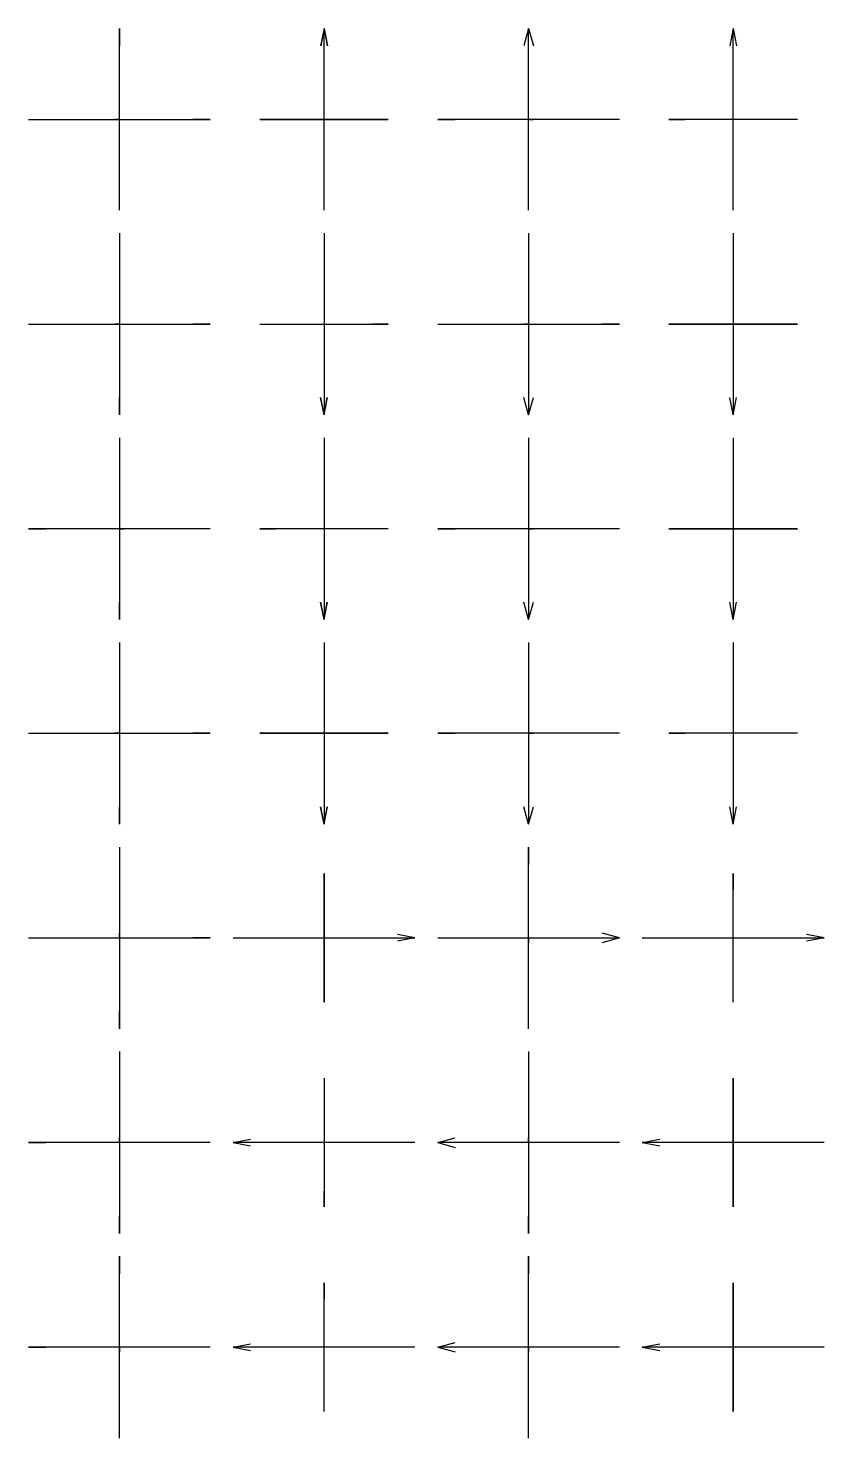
# Model space of a CAD drawing. Header units: metres. Extents: x -2 to 34, y -3 to 106.
# Drawn here: x -2 to 15.75, y 74.25 to 105.5 of the extents above; entities that cross this region are included whole.
import ezdxf

# ---------------------------------------------------------------- set-up
doc = ezdxf.new("R2010")
doc.units = ezdxf.units.M
for name, color, linetype in [('ARROWS', 7, 'Continuous'), ('CONFIG', 7, 'Continuous'), ('EXPLODE', 7, 'Continuous')]:
    doc.layers.add(name, color=color, linetype=linetype)
doc.styles.add('CONFIG', font='OpenSansCondensed-Light.ttf')

# ---------------------------------------------------------------- blocks, each defined once
blk = doc.blocks.new('BASE')
at = {"layer": 'ARROWS', "color": 3}
for p, q in [((0, 2), (-0.104, 1.614)), ((0, -2), (0, 2)), ((0, 2), (0.104, 1.614))]:
    blk.add_line(p, q, dxfattribs=at)
at = {"layer": 'ARROWS', "color": 1}
for p, q in [((-2, 0), (2, 0)), ((2, 0), (1.614, 0.104)), ((2, 0), (1.614, -0.104))]:
    blk.add_line(p, q, dxfattribs=at)
at = {"layer": 'ARROWS', "color": 5}
for p, q in [((0, 0, 2), (0, 0.104, 1.614)), ((0, 0, -2), (0, 0, 2)), ((0, 0, 2), (0, -0.104, 1.614))]:
    blk.add_line(p, q, dxfattribs=at)
at = {"style": 'CONFIG'}
for tag, p in [('EXTRUSION', (-1.8, 0.8)), ('SCALE', (-1.8, 0.5)), ('ROTATION', (-1.8, 0.2))]:
    blk.add_attdef(tag, p, '', height=0.2, dxfattribs=at)

msp = doc.modelspace()

# ---------------------------------------------------------------- linework, layer by layer
at = {"layer": 'EXPLODE', "color": 6}
for p, q in [((0, 101.5), (0, 105.5)), ((0, 105.5), (0, 105.114, 0.104)), ((0, 105.5), (0, 105.114, -0.104)), ((4.5, 105.5), (4.427, 105.114, 0.073)), ((4.5, 101.5), (4.5, 105.5)), ((4.5, 105.5), (4.573, 105.114, -0.073)), ((9, 105.5), (8.896, 105.114)), ((9, 101.5), (9, 105.5)), ((9, 105.5), (9.104, 105.114)), ((13.5, 105.5), (13.427, 105.114, -0.073)), ((13.5, 101.5), (13.5, 105.5)), ((13.5, 105.5), (13.573, 105.114, 0.073)), ((-2, 103.5), (2, 103.5)), ((0, 103.5, 2), (-0.104, 103.5, 1.614)), ((0, 103.5, -2), (0, 103.5, 2)), ((0, 103.5, 2), (0.104, 103.5, 1.614)), ((2, 103.5), (1.614, 103.5, 0.104)), ((2, 103.5), (1.614, 103.5, -0.104)), ((3.086, 103.5, -1.414), (5.914, 103.5, 1.414)), ((5.914, 103.5, -1.414), (3.086, 103.5, 1.414)), ((3.086, 103.5, 1.414), (3.286, 103.5, 1.068)), ((3.086, 103.5, 1.414), (3.432, 103.5, 1.214)), ((5.914, 103.5, 1.414), (5.568, 103.5, 1.214)), ((5.914, 103.5, 1.414), (5.714, 103.5, 1.068)), ((11, 103.5), (7, 103.5)), ((7, 103.5), (7.386, 103.5, -0.104)), ((7, 103.5), (7.386, 103.5, 0.104)), ((9, 103.5, 2), (8.896, 103.5, 1.614)), ((9, 103.5, -2), (9, 103.5, 2)), ((9, 103.5, 2), (9.104, 103.5, 1.614)), ((14.914, 103.5, -1.414), (12.086, 103.5, 1.414)), ((12.086, 103.5, 1.414), (12.286, 103.5, 1.068)), ((12.086, 103.5, 1.414), (12.432, 103.5, 1.214)), ((14.914, 103.5, 1.414), (12.086, 103.5, -1.414)), ((12.086, 103.5, -1.414), (12.432, 103.5, -1.214)), ((12.086, 103.5, -1.414), (12.286, 103.5, -1.068)), ((0, 101), (0, 97)), ((4.5, 101), (4.5, 97)), ((9, 101), (9, 97)), ((13.5, 101), (13.5, 97)), ((-2, 99), (2, 99)), ((0, 99, -2), (-0.104, 99, -1.614)), ((0, 99, 2), (0, 99, -2)), ((0, 99, -2), (0.104, 99, -1.614)), ((2, 99), (1.614, 99, -0.104)), ((2, 99), (1.614, 99, 0.104)), ((3.086, 99, -1.414), (5.914, 99, 1.414)), ((3.086, 99, 1.414), (5.914, 99, -1.414)), ((5.914, 99, 1.414), (5.568, 99, 1.214)), ((5.914, 99, -1.414), (5.568, 99, -1.214)), ((5.914, 99, 1.414), (5.714, 99, 1.068)), ((5.914, 99, -1.414), (5.714, 99, -1.068)), ((7, 99), (11, 99)), ((9, 99, 2), (8.896, 99, 1.614)), ((9, 99, -2), (9, 99, 2)), ((9, 99, 2), (9.104, 99, 1.614)), ((11, 99), (10.614, 99, -0.104)), ((11, 99), (10.614, 99, 0.104)), ((14.914, 99, -1.414), (12.086, 99, 1.414)), ((12.086, 99, 1.414), (12.432, 99, 1.214)), ((12.086, 99, 1.414), (12.286, 99, 1.068)), ((12.086, 99, -1.414), (14.914, 99, 1.414)), ((14.914, 99, 1.414), (14.568, 99, 1.214)), ((14.914, 99, 1.414), (14.714, 99, 1.068)), ((0, 97), (0, 97.386, -0.104)), ((0, 97), (0, 97.386, 0.104)), ((4.5, 97), (4.427, 97.386, 0.073)), ((4.5, 97), (4.573, 97.386, -0.073)), ((9, 97), (8.896, 97.386)), ((9, 97), (9.104, 97.386)), ((13.5, 97), (13.427, 97.386, -0.073)), ((13.5, 97), (13.573, 97.386, 0.073)), ((0, 96.5), (0, 92.5)), ((4.5, 96.5), (4.5, 92.5)), ((9, 96.5), (9, 92.5)), ((13.5, 96.5), (13.5, 92.5)), ((2, 94.5), (-2, 94.5)), ((-2, 94.5), (-1.614, 94.5, 0.104)), ((-2, 94.5), (-1.614, 94.5, -0.104)), ((0, 94.5, 2), (-0.104, 94.5, 1.614)), ((0, 94.5, -2), (0, 94.5, 2)), ((0, 94.5, 2), (0.104, 94.5, 1.614)), ((5.914, 94.5, 1.414), (3.086, 94.5, -1.414)), ((3.086, 94.5, -1.414), (3.286, 94.5, -1.068)), ((3.086, 94.5, -1.414), (3.432, 94.5, -1.214)), ((5.914, 94.5, -1.414), (3.086, 94.5, 1.414)), ((3.086, 94.5, 1.414), (3.432, 94.5, 1.214)), ((3.086, 94.5, 1.414), (3.286, 94.5, 1.068)), ((11, 94.5), (7, 94.5)), ((7, 94.5), (7.386, 94.5, 0.104)), ((7, 94.5), (7.386, 94.5, -0.104)), ((9, 94.5, -2), (8.896, 94.5, -1.614)), ((9, 94.5, 2), (9, 94.5, -2)), ((9, 94.5, -2), (9.104, 94.5, -1.614)), ((12.086, 94.5, 1.414), (14.914, 94.5, -1.414)), ((14.914, 94.5, 1.414), (12.086, 94.5, -1.414)), ((12.086, 94.5, -1.414), (12.286, 94.5, -1.068)), ((12.086, 94.5, -1.414), (12.432, 94.5, -1.214)), ((14.914, 94.5, -1.414), (14.568, 94.5, -1.214)), ((14.914, 94.5, -1.414), (14.714, 94.5, -1.068)), ((0, 92.5), (0, 92.886, 0.104)), ((0, 92.5), (0, 92.886, -0.104)), ((4.5, 92.5), (4.427, 92.886, 0.073)), ((4.5, 92.5), (4.573, 92.886, -0.073)), ((9, 92.5), (8.896, 92.886)), ((9, 92.5), (9.104, 92.886)), ((13.5, 92.5), (13.427, 92.886, -0.073)), ((13.5, 92.5), (13.573, 92.886, 0.073)), ((0, 92), (0, 88)), ((4.5, 92), (4.5, 88)), ((9, 92), (9, 88)), ((13.5, 92), (13.5, 88)), ((-2, 90), (2, 90)), ((0, 90, 2), (-0.104, 90, 1.614)), ((0, 90, -2), (0, 90, 2)), ((0, 90, 2), (0.104, 90, 1.614)), ((2, 90), (1.614, 90, 0.104)), ((2, 90), (1.614, 90, -0.104)), ((3.086, 90, -1.414), (5.914, 90, 1.414)), ((5.914, 90, -1.414), (3.086, 90, 1.414)), ((3.086, 90, 1.414), (3.286, 90, 1.068)), ((3.086, 90, 1.414), (3.432, 90, 1.214)), ((5.914, 90, 1.414), (5.568, 90, 1.214)), ((5.914, 90, 1.414), (5.714, 90, 1.068)), ((11, 90), (7, 90)), ((7, 90), (7.386, 90, -0.104)), ((7, 90), (7.386, 90, 0.104)), ((9, 90, 2), (8.896, 90, 1.614)), ((9, 90, -2), (9, 90, 2)), ((9, 90, 2), (9.104, 90, 1.614)), ((14.914, 90, -1.414), (12.086, 90, 1.414)), ((12.086, 90, 1.414), (12.286, 90, 1.068)), ((12.086, 90, 1.414), (12.432, 90, 1.214)), ((14.914, 90, 1.414), (12.086, 90, -1.414)), ((12.086, 90, -1.414), (12.432, 90, -1.214)), ((12.086, 90, -1.414), (12.286, 90, -1.068)), ((0, 88), (0, 88.386, 0.104)), ((0, 88), (0, 88.386, -0.104)), ((4.5, 88), (4.427, 88.386, 0.073)), ((4.5, 88), (4.573, 88.386, -0.073)), ((9, 88), (8.896, 88.386)), ((9, 88), (9.104, 88.386)), ((13.5, 88), (13.427, 88.386, -0.073)), ((13.5, 88), (13.573, 88.386, 0.073)), ((0, 87.5), (0, 83.5)), ((9, 83.5), (9, 87.5)), ((9, 87.5), (9, 87.114, -0.104)), ((9, 87.5), (9, 87.114, 0.104)), ((4.5, 86.914, -1.414), (4.5, 84.086, 1.414)), ((4.5, 84.086, -1.414), (4.5, 86.914, 1.414)), ((4.5, 86.914, 1.414), (4.5, 86.714, 1.068)), ((4.5, 86.914, 1.414), (4.5, 86.568, 1.214)), ((13.5, 84.086, -1.414), (13.5, 86.914, 1.414)), ((13.5, 86.914, 1.414), (13.5, 86.714, 1.068)), ((13.5, 86.914, 1.414), (13.5, 86.568, 1.214)), ((13.5, 84.086, 1.414), (13.5, 86.914, -1.414)), ((13.5, 86.914, -1.414), (13.5, 86.568, -1.214)), ((13.5, 86.914, -1.414), (13.5, 86.714, -1.068)), ((-2, 85.5), (2, 85.5)), ((0, 85.5, 2), (0, 85.604, 1.614)), ((0, 85.5, -2), (0, 85.5, 2)), ((0, 85.5, 2), (0, 85.396, 1.614)), ((2, 85.5), (1.614, 85.5, 0.104)), ((2, 85.5), (1.614, 85.5, -0.104)), ((2.5, 85.5), (6.5, 85.5)), ((6.5, 85.5), (6.114, 85.573, 0.073)), ((6.5, 85.5), (6.114, 85.427, -0.073)), ((7, 85.5), (11, 85.5)), ((9, 85.5, 2), (9, 85.604, 1.614)), ((9, 85.5, -2), (9, 85.5, 2)), ((9, 85.5, 2), (9, 85.396, 1.614)), ((11, 85.5), (10.614, 85.604)), ((11, 85.5), (10.614, 85.396)), ((11.5, 85.5), (15.5, 85.5)), ((15.5, 85.5), (15.114, 85.573, -0.073)), ((15.5, 85.5), (15.114, 85.427, 0.073)), ((4.5, 84.086, 1.414), (4.5, 84.432, 1.214)), ((4.5, 84.086, 1.414), (4.5, 84.286, 1.068)), ((0, 83.5), (0, 83.886, 0.104)), ((0, 83.5), (0, 83.886, -0.104)), ((0, 83), (0, 79)), ((9, 83), (9, 79)), ((4.5, 82.414, -1.414), (4.5, 79.586, 1.414)), ((4.5, 82.414, 1.414), (4.5, 79.586, -1.414)), ((13.5, 79.586, -1.414), (13.5, 82.414, 1.414)), ((13.5, 82.414, 1.414), (13.5, 82.068, 1.214)), ((13.5, 82.414, 1.414), (13.5, 82.214, 1.068)), ((13.5, 82.414, -1.414), (13.5, 79.586, 1.414)), ((2, 81), (-2, 81)), ((-2, 81), (-1.614, 81, -0.104)), ((-2, 81), (-1.614, 81, 0.104)), ((0, 81, -2), (0, 81.104, -1.614)), ((0, 81, 2), (0, 81, -2)), ((0, 81, -2), (0, 80.896, -1.614)), ((2.5, 81), (2.886, 81.073, 0.073)), ((6.5, 81), (2.5, 81)), ((2.5, 81), (2.886, 80.927, -0.073)), ((7, 81), (7.386, 81.104)), ((11, 81), (7, 81)), ((7, 81), (7.386, 80.896)), ((9, 81, 2), (9, 81.104, 1.614)), ((9, 81, -2), (9, 81, 2)), ((9, 81, 2), (9, 80.896, 1.614)), ((11.5, 81), (11.886, 81.073, -0.073)), ((15.5, 81), (11.5, 81)), ((11.5, 81), (11.886, 80.927, 0.073)), ((4.5, 79.586, 1.414), (4.5, 79.932, 1.214)), ((4.5, 79.586, -1.414), (4.5, 79.932, -1.214)), ((4.5, 79.586, 1.414), (4.5, 79.786, 1.068)), ((4.5, 79.586, -1.414), (4.5, 79.786, -1.068)), ((13.5, 79.586, 1.414), (13.5, 79.932, 1.214)), ((13.5, 79.586, 1.414), (13.5, 79.786, 1.068)), ((0, 79), (0, 79.386, -0.104)), ((0, 79), (0, 79.386, 0.104)), ((9, 79), (9, 79.386, -0.104)), ((9, 79), (9, 79.386, 0.104)), ((0, 74.5), (0, 78.5)), ((0, 78.5), (0, 78.114, 0.104)), ((0, 78.5), (0, 78.114, -0.104)), ((9, 74.5), (9, 78.5)), ((9, 78.5), (9, 78.114, 0.104)), ((9, 78.5), (9, 78.114, -0.104)), ((4.5, 75.086, 1.414), (4.5, 77.914, -1.414)), ((4.5, 77.914, -1.414), (4.5, 77.714, -1.068)), ((4.5, 77.914, -1.414), (4.5, 77.568, -1.214)), ((4.5, 75.086, -1.414), (4.5, 77.914, 1.414)), ((4.5, 77.914, 1.414), (4.5, 77.568, 1.214)), ((4.5, 77.914, 1.414), (4.5, 77.714, 1.068)), ((13.5, 77.914, 1.414), (13.5, 75.086, -1.414)), ((13.5, 75.086, 1.414), (13.5, 77.914, -1.414)), ((13.5, 77.914, -1.414), (13.5, 77.714, -1.068)), ((13.5, 77.914, -1.414), (13.5, 77.568, -1.214)), ((0, 76.5, 2), (0, 76.604, 1.614)), ((2.5, 76.5), (2.886, 76.573, 0.073)), ((7, 76.5), (7.386, 76.604)), ((9, 76.5, -2), (9, 76.604, -1.614)), ((11.5, 76.5), (11.886, 76.573, -0.073)), ((2, 76.5), (-2, 76.5)), ((-2, 76.5), (-1.614, 76.5, 0.104)), ((-2, 76.5), (-1.614, 76.5, -0.104)), ((0, 76.5, -2), (0, 76.5, 2)), ((0, 76.5, 2), (0, 76.396, 1.614)), ((6.5, 76.5), (2.5, 76.5)), ((2.5, 76.5), (2.886, 76.427, -0.073)), ((11, 76.5), (7, 76.5)), ((7, 76.5), (7.386, 76.396)), ((9, 76.5, 2), (9, 76.5, -2)), ((9, 76.5, -2), (9, 76.396, -1.614)), ((15.5, 76.5), (11.5, 76.5)), ((11.5, 76.5), (11.886, 76.427, 0.073)), ((13.5, 75.086, -1.414), (13.5, 75.432, -1.214)), ((13.5, 75.086, -1.414), (13.5, 75.286, -1.068))]:
    msp.add_line(p, q, dxfattribs=at)

# ---------------------------------------------------------------- block references
at = {"layer": 'CONFIG', "extrusion": (0, -1, 0)}
ref = msp.add_blockref('BASE', (0, 0, -103.5), dxfattribs=dict(at, zscale=-1))
ref.add_attrib('ROTATION', 'Rotation: 0.00 deg', (-1.8, 0.2, -103.5), dxfattribs={"layer": '0', "extrusion": (0, -1, 0), "height": 0.2, "style": 'CONFIG'})
ref.add_attrib('SCALE', 'Scale: x=1.0  y=1.0  z=-1.0', (-1.8, 0.5, -103.5), dxfattribs={"layer": '0', "extrusion": (0, -1, 0), "height": 0.2, "style": 'CONFIG'})
ref.add_attrib('EXTRUSION', 'Extrusion: (0.0, -1.0, 0.0)', (-1.8, 0.8, -103.5), dxfattribs={"layer": '0', "extrusion": (0, -1, 0), "height": 0.2, "style": 'CONFIG'})
ref = msp.add_blockref('BASE', (4.5, 0, -103.5), dxfattribs=dict(at, zscale=-1, rotation=45))
ref.add_attrib('ROTATION', 'Rotation: 45.00 deg', (3.086, -1.131, -103.5), dxfattribs={"layer": '0', "extrusion": (0, -1, 0), "height": 0.2, "rotation": 45, "style": 'CONFIG'})
ref.add_attrib('SCALE', 'Scale: x=1.0  y=1.0  z=-1.0', (2.874, -0.919, -103.5), dxfattribs={"layer": '0', "extrusion": (0, -1, 0), "height": 0.2, "rotation": 45, "style": 'CONFIG'})
ref.add_attrib('EXTRUSION', 'Extrusion: (0.0, -1.0, 0.0)', (2.662, -0.707, -103.5), dxfattribs={"layer": '0', "extrusion": (0, -1, 0), "height": 0.2, "rotation": 45, "style": 'CONFIG'})
ref = msp.add_blockref('BASE', (9, 0, -103.5), dxfattribs=dict(at, zscale=-1, rotation=90))
ref.add_attrib('ROTATION', 'Rotation: 90.00 deg', (8.8, -1.8, -103.5), dxfattribs={"layer": '0', "extrusion": (0, -1, 0), "height": 0.2, "rotation": 90, "style": 'CONFIG'})
ref.add_attrib('SCALE', 'Scale: x=1.0  y=1.0  z=-1.0', (8.5, -1.8, -103.5), dxfattribs={"layer": '0', "extrusion": (0, -1, 0), "height": 0.2, "rotation": 90, "style": 'CONFIG'})
ref.add_attrib('EXTRUSION', 'Extrusion: (0.0, -1.0, 0.0)', (8.2, -1.8, -103.5), dxfattribs={"layer": '0', "extrusion": (0, -1, 0), "height": 0.2, "rotation": 90, "style": 'CONFIG'})
ref = msp.add_blockref('BASE', (13.5, 0, -103.5), dxfattribs=dict(at, zscale=-1, rotation=135))
ref.add_attrib('ROTATION', 'Rotation: 135.00 deg', (14.631, -1.414, -103.5), dxfattribs={"layer": '0', "extrusion": (0, -1, 0), "height": 0.2, "rotation": 135, "style": 'CONFIG'})
ref.add_attrib('SCALE', 'Scale: x=1.0  y=1.0  z=-1.0', (14.419, -1.626, -103.5), dxfattribs={"layer": '0', "extrusion": (0, -1, 0), "height": 0.2, "rotation": 135, "style": 'CONFIG'})
ref.add_attrib('EXTRUSION', 'Extrusion: (0.0, -1.0, 0.0)', (14.207, -1.838, -103.5), dxfattribs={"layer": '0', "extrusion": (0, -1, 0), "height": 0.2, "rotation": 135, "style": 'CONFIG'})
ref = msp.add_blockref('BASE', (0, 0, -99), dxfattribs=dict(at, yscale=-1))
ref.add_attrib('ROTATION', 'Rotation: 0.00 deg', (1.8, -0.2, 99), dxfattribs={"layer": '0', "extrusion": (0, 1, 0), "height": 0.2, "rotation": 180, "style": 'CONFIG'})
ref.add_attrib('SCALE', 'Scale: x=1.0  y=-1.0  z=1.0', (1.8, -0.5, 99), dxfattribs={"layer": '0', "extrusion": (0, 1, 0), "height": 0.2, "rotation": 180, "style": 'CONFIG'})
ref.add_attrib('EXTRUSION', 'Extrusion: (0.0, -1.0, 0.0)', (1.8, -0.8, 99), dxfattribs={"layer": '0', "extrusion": (0, 1, 0), "height": 0.2, "rotation": 180, "style": 'CONFIG'})
ref = msp.add_blockref('BASE', (4.5, 0, -99), dxfattribs=dict(at, yscale=-1, rotation=45))
ref.add_attrib('ROTATION', 'Rotation: 45.00 deg', (-3.369, -1.414, 99), dxfattribs={"layer": '0', "extrusion": (0, 1, 0), "height": 0.2, "rotation": 135, "style": 'CONFIG'})
ref.add_attrib('SCALE', 'Scale: x=1.0  y=-1.0  z=1.0', (-3.581, -1.626, 99), dxfattribs={"layer": '0', "extrusion": (0, 1, 0), "height": 0.2, "rotation": 135, "style": 'CONFIG'})
ref.add_attrib('EXTRUSION', 'Extrusion: (0.0, -1.0, 0.0)', (-3.793, -1.838, 99), dxfattribs={"layer": '0', "extrusion": (0, 1, 0), "height": 0.2, "rotation": 135, "style": 'CONFIG'})
ref = msp.add_blockref('BASE', (9, 0, -99), dxfattribs=dict(at, yscale=-1, rotation=90))
ref.add_attrib('ROTATION', 'Rotation: 90.00 deg', (-9.2, -1.8, 99), dxfattribs={"layer": '0', "extrusion": (0, 1, 0), "height": 0.2, "rotation": 90, "style": 'CONFIG'})
ref.add_attrib('SCALE', 'Scale: x=1.0  y=-1.0  z=1.0', (-9.5, -1.8, 99), dxfattribs={"layer": '0', "extrusion": (0, 1, 0), "height": 0.2, "rotation": 90, "style": 'CONFIG'})
ref.add_attrib('EXTRUSION', 'Extrusion: (0.0, -1.0, 0.0)', (-9.8, -1.8, 99), dxfattribs={"layer": '0', "extrusion": (0, 1, 0), "height": 0.2, "rotation": 90, "style": 'CONFIG'})
ref = msp.add_blockref('BASE', (13.5, 0, -99), dxfattribs=dict(at, yscale=-1, rotation=135))
ref.add_attrib('ROTATION', 'Rotation: 135.00 deg', (-14.914, -1.131, 99), dxfattribs={"layer": '0', "extrusion": (0, 1, 0), "height": 0.2, "rotation": 45, "style": 'CONFIG'})
ref.add_attrib('SCALE', 'Scale: x=1.0  y=-1.0  z=1.0', (-15.126, -0.919, 99), dxfattribs={"layer": '0', "extrusion": (0, 1, 0), "height": 0.2, "rotation": 45, "style": 'CONFIG'})
ref.add_attrib('EXTRUSION', 'Extrusion: (0.0, -1.0, 0.0)', (-15.338, -0.707, 99), dxfattribs={"layer": '0', "extrusion": (0, 1, 0), "height": 0.2, "rotation": 45, "style": 'CONFIG'})
ref = msp.add_blockref('BASE', (0, 0, -94.5), dxfattribs=dict(at, xscale=-1))
ref.add_attrib('ROTATION', 'Rotation: 0.00 deg', (-1.8, 0.2, 94.5), dxfattribs={"layer": '0', "extrusion": (0, 1, 0), "height": 0.2, "style": 'CONFIG'})
ref.add_attrib('SCALE', 'Scale: x=-1.0  y=1.0  z=1.0', (-1.8, 0.5, 94.5), dxfattribs={"layer": '0', "extrusion": (0, 1, 0), "height": 0.2, "style": 'CONFIG'})
ref.add_attrib('EXTRUSION', 'Extrusion: (0.0, -1.0, 0.0)', (-1.8, 0.8, 94.5), dxfattribs={"layer": '0', "extrusion": (0, 1, 0), "height": 0.2, "style": 'CONFIG'})
ref = msp.add_blockref('BASE', (4.5, 0, -94.5), dxfattribs=dict(at, xscale=-1, rotation=45))
ref.add_attrib('ROTATION', 'Rotation: 45.00 deg', (-5.631, 1.414, 94.5), dxfattribs={"layer": '0', "extrusion": (0, 1, 0), "height": 0.2, "rotation": -45, "style": 'CONFIG'})
ref.add_attrib('SCALE', 'Scale: x=-1.0  y=1.0  z=1.0', (-5.419, 1.626, 94.5), dxfattribs={"layer": '0', "extrusion": (0, 1, 0), "height": 0.2, "rotation": -45, "style": 'CONFIG'})
ref.add_attrib('EXTRUSION', 'Extrusion: (0.0, -1.0, 0.0)', (-5.207, 1.838, 94.5), dxfattribs={"layer": '0', "extrusion": (0, 1, 0), "height": 0.2, "rotation": -45, "style": 'CONFIG'})
ref = msp.add_blockref('BASE', (9, 0, -94.5), dxfattribs=dict(at, xscale=-1, rotation=90))
ref.add_attrib('ROTATION', 'Rotation: 90.00 deg', (-8.8, 1.8, 94.5), dxfattribs={"layer": '0', "extrusion": (0, 1, 0), "height": 0.2, "rotation": -90, "style": 'CONFIG'})
ref.add_attrib('SCALE', 'Scale: x=-1.0  y=1.0  z=1.0', (-8.5, 1.8, 94.5), dxfattribs={"layer": '0', "extrusion": (0, 1, 0), "height": 0.2, "rotation": -90, "style": 'CONFIG'})
ref.add_attrib('EXTRUSION', 'Extrusion: (0.0, -1.0, 0.0)', (-8.2, 1.8, 94.5), dxfattribs={"layer": '0', "extrusion": (0, 1, 0), "height": 0.2, "rotation": -90, "style": 'CONFIG'})
ref = msp.add_blockref('BASE', (13.5, 0, -94.5), dxfattribs=dict(at, xscale=-1, rotation=135))
ref.add_attrib('ROTATION', 'Rotation: 135.00 deg', (-12.086, 1.131, 94.5), dxfattribs={"layer": '0', "extrusion": (0, 1, 0), "height": 0.2, "rotation": -135, "style": 'CONFIG'})
ref.add_attrib('SCALE', 'Scale: x=-1.0  y=1.0  z=1.0', (-11.874, 0.919, 94.5), dxfattribs={"layer": '0', "extrusion": (0, 1, 0), "height": 0.2, "rotation": -135, "style": 'CONFIG'})
ref.add_attrib('EXTRUSION', 'Extrusion: (0.0, -1.0, 0.0)', (-11.662, 0.707, 94.5), dxfattribs={"layer": '0', "extrusion": (0, 1, 0), "height": 0.2, "rotation": -135, "style": 'CONFIG'})
ref = msp.add_blockref('BASE', (0, 0, -90), dxfattribs=at)
ref.add_attrib('ROTATION', 'Rotation: 0.00 deg', (-1.8, 0.2, -90), dxfattribs={"layer": '0', "extrusion": (0, -1, 0), "height": 0.2, "style": 'CONFIG'})
ref.add_attrib('SCALE', 'Scale: x=1.0  y=1.0  z=1.0', (-1.8, 0.5, -90), dxfattribs={"layer": '0', "extrusion": (0, -1, 0), "height": 0.2, "style": 'CONFIG'})
ref.add_attrib('EXTRUSION', 'Extrusion: (0.0, -1.0, 0.0)', (-1.8, 0.8, -90), dxfattribs={"layer": '0', "extrusion": (0, -1, 0), "height": 0.2, "style": 'CONFIG'})
ref = msp.add_blockref('BASE', (4.5, 0, -90), dxfattribs=dict(at, rotation=45))
ref.add_attrib('ROTATION', 'Rotation: 45.00 deg', (3.086, -1.131, -90), dxfattribs={"layer": '0', "extrusion": (0, -1, 0), "height": 0.2, "rotation": 45, "style": 'CONFIG'})
ref.add_attrib('SCALE', 'Scale: x=1.0  y=1.0  z=1.0', (2.874, -0.919, -90), dxfattribs={"layer": '0', "extrusion": (0, -1, 0), "height": 0.2, "rotation": 45, "style": 'CONFIG'})
ref.add_attrib('EXTRUSION', 'Extrusion: (0.0, -1.0, 0.0)', (2.662, -0.707, -90), dxfattribs={"layer": '0', "extrusion": (0, -1, 0), "height": 0.2, "rotation": 45, "style": 'CONFIG'})
ref = msp.add_blockref('BASE', (9, 0, -90), dxfattribs=dict(at, rotation=90))
ref.add_attrib('ROTATION', 'Rotation: 90.00 deg', (8.8, -1.8, -90), dxfattribs={"layer": '0', "extrusion": (0, -1, 0), "height": 0.2, "rotation": 90, "style": 'CONFIG'})
ref.add_attrib('SCALE', 'Scale: x=1.0  y=1.0  z=1.0', (8.5, -1.8, -90), dxfattribs={"layer": '0', "extrusion": (0, -1, 0), "height": 0.2, "rotation": 90, "style": 'CONFIG'})
ref.add_attrib('EXTRUSION', 'Extrusion: (0.0, -1.0, 0.0)', (8.2, -1.8, -90), dxfattribs={"layer": '0', "extrusion": (0, -1, 0), "height": 0.2, "rotation": 90, "style": 'CONFIG'})
ref = msp.add_blockref('BASE', (13.5, 0, -90), dxfattribs=dict(at, rotation=135))
ref.add_attrib('ROTATION', 'Rotation: 135.00 deg', (14.631, -1.414, -90), dxfattribs={"layer": '0', "extrusion": (0, -1, 0), "height": 0.2, "rotation": 135, "style": 'CONFIG'})
ref.add_attrib('SCALE', 'Scale: x=1.0  y=1.0  z=1.0', (14.419, -1.626, -90), dxfattribs={"layer": '0', "extrusion": (0, -1, 0), "height": 0.2, "rotation": 135, "style": 'CONFIG'})
ref.add_attrib('EXTRUSION', 'Extrusion: (0.0, -1.0, 0.0)', (14.207, -1.838, -90), dxfattribs={"layer": '0', "extrusion": (0, -1, 0), "height": 0.2, "rotation": 135, "style": 'CONFIG'})
at = {"layer": 'CONFIG', "extrusion": (-1, 0, 0)}
ref = msp.add_blockref('BASE', (-85.5, 0, -4.5), dxfattribs=dict(at, zscale=-1, rotation=45))
ref.add_attrib('ROTATION', 'Rotation: 45.00 deg', (-86.914, -1.131, -4.5), dxfattribs={"layer": '0', "extrusion": (-1, 0, 0), "height": 0.2, "rotation": 45, "style": 'CONFIG'})
ref.add_attrib('SCALE', 'Scale: x=1.0  y=1.0  z=-1.0', (-87.126, -0.919, -4.5), dxfattribs={"layer": '0', "extrusion": (-1, 0, 0), "height": 0.2, "rotation": 45, "style": 'CONFIG'})
ref.add_attrib('EXTRUSION', 'Extrusion: (-1.0, 0.0, 0.0)', (-87.338, -0.707, -4.5), dxfattribs={"layer": '0', "extrusion": (-1, 0, 0), "height": 0.2, "rotation": 45, "style": 'CONFIG'})
ref = msp.add_blockref('BASE', (-85.5, 0, -13.5), dxfattribs=dict(at, zscale=-1, rotation=135))
ref.add_attrib('ROTATION', 'Rotation: 135.00 deg', (-84.369, -1.414, -13.5), dxfattribs={"layer": '0', "extrusion": (-1, 0, 0), "height": 0.2, "rotation": 135, "style": 'CONFIG'})
ref.add_attrib('SCALE', 'Scale: x=1.0  y=1.0  z=-1.0', (-84.581, -1.626, -13.5), dxfattribs={"layer": '0', "extrusion": (-1, 0, 0), "height": 0.2, "rotation": 135, "style": 'CONFIG'})
ref.add_attrib('EXTRUSION', 'Extrusion: (-1.0, 0.0, 0.0)', (-84.793, -1.838, -13.5), dxfattribs={"layer": '0', "extrusion": (-1, 0, 0), "height": 0.2, "rotation": 135, "style": 'CONFIG'})
ref = msp.add_blockref('BASE', (-85.5, 0), dxfattribs=dict(at, zscale=-1))
ref.add_attrib('ROTATION', 'Rotation: 0.00 deg', (-87.3, 0.2), dxfattribs={"layer": '0', "extrusion": (-1, 0, 0), "height": 0.2, "style": 'CONFIG'})
ref.add_attrib('SCALE', 'Scale: x=1.0  y=1.0  z=-1.0', (-87.3, 0.5), dxfattribs={"layer": '0', "extrusion": (-1, 0, 0), "height": 0.2, "style": 'CONFIG'})
ref.add_attrib('EXTRUSION', 'Extrusion: (-1.0, 0.0, 0.0)', (-87.3, 0.8), dxfattribs={"layer": '0', "extrusion": (-1, 0, 0), "height": 0.2, "style": 'CONFIG'})
ref = msp.add_blockref('BASE', (-85.5, 0, -9), dxfattribs=dict(at, zscale=-1, rotation=90))
ref.add_attrib('ROTATION', 'Rotation: 90.00 deg', (-85.7, -1.8, -9), dxfattribs={"layer": '0', "extrusion": (-1, 0, 0), "height": 0.2, "rotation": 90, "style": 'CONFIG'})
ref.add_attrib('SCALE', 'Scale: x=1.0  y=1.0  z=-1.0', (-86, -1.8, -9), dxfattribs={"layer": '0', "extrusion": (-1, 0, 0), "height": 0.2, "rotation": 90, "style": 'CONFIG'})
ref.add_attrib('EXTRUSION', 'Extrusion: (-1.0, 0.0, 0.0)', (-86.3, -1.8, -9), dxfattribs={"layer": '0', "extrusion": (-1, 0, 0), "height": 0.2, "rotation": 90, "style": 'CONFIG'})
ref = msp.add_blockref('BASE', (-81, 0, -4.5), dxfattribs=dict(at, yscale=-1, rotation=45))
ref.add_attrib('ROTATION', 'Rotation: 45.00 deg', (82.131, -1.414, 4.5), dxfattribs={"layer": '0', "extrusion": (1, 0, 0), "height": 0.2, "rotation": 135, "style": 'CONFIG'})
ref.add_attrib('SCALE', 'Scale: x=1.0  y=-1.0  z=1.0', (81.919, -1.626, 4.5), dxfattribs={"layer": '0', "extrusion": (1, 0, 0), "height": 0.2, "rotation": 135, "style": 'CONFIG'})
ref.add_attrib('EXTRUSION', 'Extrusion: (-1.0, 0.0, 0.0)', (81.707, -1.838, 4.5), dxfattribs={"layer": '0', "extrusion": (1, 0, 0), "height": 0.2, "rotation": 135, "style": 'CONFIG'})
ref = msp.add_blockref('BASE', (-81, 0, -13.5), dxfattribs=dict(at, yscale=-1, rotation=135))
ref.add_attrib('ROTATION', 'Rotation: 135.00 deg', (79.586, -1.131, 13.5), dxfattribs={"layer": '0', "extrusion": (1, 0, 0), "height": 0.2, "rotation": 45, "style": 'CONFIG'})
ref.add_attrib('SCALE', 'Scale: x=1.0  y=-1.0  z=1.0', (79.374, -0.919, 13.5), dxfattribs={"layer": '0', "extrusion": (1, 0, 0), "height": 0.2, "rotation": 45, "style": 'CONFIG'})
ref.add_attrib('EXTRUSION', 'Extrusion: (-1.0, 0.0, 0.0)', (79.162, -0.707, 13.5), dxfattribs={"layer": '0', "extrusion": (1, 0, 0), "height": 0.2, "rotation": 45, "style": 'CONFIG'})
ref = msp.add_blockref('BASE', (-81, 0), dxfattribs=dict(at, yscale=-1))
ref.add_attrib('ROTATION', 'Rotation: 0.00 deg', (82.8, -0.2), dxfattribs={"layer": '0', "extrusion": (1, 0, 0), "height": 0.2, "rotation": 180, "style": 'CONFIG'})
ref.add_attrib('SCALE', 'Scale: x=1.0  y=-1.0  z=1.0', (82.8, -0.5), dxfattribs={"layer": '0', "extrusion": (1, 0, 0), "height": 0.2, "rotation": 180, "style": 'CONFIG'})
ref.add_attrib('EXTRUSION', 'Extrusion: (-1.0, 0.0, 0.0)', (82.8, -0.8), dxfattribs={"layer": '0', "extrusion": (1, 0, 0), "height": 0.2, "rotation": 180, "style": 'CONFIG'})
ref = msp.add_blockref('BASE', (-81, 0, -9), dxfattribs=dict(at, yscale=-1, rotation=90))
ref.add_attrib('ROTATION', 'Rotation: 90.00 deg', (80.8, -1.8, 9), dxfattribs={"layer": '0', "extrusion": (1, 0, 0), "height": 0.2, "rotation": 90, "style": 'CONFIG'})
ref.add_attrib('SCALE', 'Scale: x=1.0  y=-1.0  z=1.0', (80.5, -1.8, 9), dxfattribs={"layer": '0', "extrusion": (1, 0, 0), "height": 0.2, "rotation": 90, "style": 'CONFIG'})
ref.add_attrib('EXTRUSION', 'Extrusion: (-1.0, 0.0, 0.0)', (80.2, -1.8, 9), dxfattribs={"layer": '0', "extrusion": (1, 0, 0), "height": 0.2, "rotation": 90, "style": 'CONFIG'})
ref = msp.add_blockref('BASE', (-76.5, 0, -4.5), dxfattribs=dict(at, xscale=-1, rotation=45))
ref.add_attrib('ROTATION', 'Rotation: 45.00 deg', (75.369, 1.414, 4.5), dxfattribs={"layer": '0', "extrusion": (1, 0, 0), "height": 0.2, "rotation": -45, "style": 'CONFIG'})
ref.add_attrib('SCALE', 'Scale: x=-1.0  y=1.0  z=1.0', (75.581, 1.626, 4.5), dxfattribs={"layer": '0', "extrusion": (1, 0, 0), "height": 0.2, "rotation": -45, "style": 'CONFIG'})
ref.add_attrib('EXTRUSION', 'Extrusion: (-1.0, 0.0, 0.0)', (75.793, 1.838, 4.5), dxfattribs={"layer": '0', "extrusion": (1, 0, 0), "height": 0.2, "rotation": -45, "style": 'CONFIG'})
ref = msp.add_blockref('BASE', (-76.5, 0, -13.5), dxfattribs=dict(at, xscale=-1, rotation=135))
ref.add_attrib('ROTATION', 'Rotation: 135.00 deg', (77.914, 1.131, 13.5), dxfattribs={"layer": '0', "extrusion": (1, 0, 0), "height": 0.2, "rotation": -135, "style": 'CONFIG'})
ref.add_attrib('SCALE', 'Scale: x=-1.0  y=1.0  z=1.0', (78.126, 0.919, 13.5), dxfattribs={"layer": '0', "extrusion": (1, 0, 0), "height": 0.2, "rotation": -135, "style": 'CONFIG'})
ref.add_attrib('EXTRUSION', 'Extrusion: (-1.0, 0.0, 0.0)', (78.338, 0.707, 13.5), dxfattribs={"layer": '0', "extrusion": (1, 0, 0), "height": 0.2, "rotation": -135, "style": 'CONFIG'})
ref = msp.add_blockref('BASE', (-76.5, 0), dxfattribs=dict(at, xscale=-1))
ref.add_attrib('ROTATION', 'Rotation: 0.00 deg', (74.7, 0.2), dxfattribs={"layer": '0', "extrusion": (1, 0, 0), "height": 0.2, "style": 'CONFIG'})
ref.add_attrib('SCALE', 'Scale: x=-1.0  y=1.0  z=1.0', (74.7, 0.5), dxfattribs={"layer": '0', "extrusion": (1, 0, 0), "height": 0.2, "style": 'CONFIG'})
ref.add_attrib('EXTRUSION', 'Extrusion: (-1.0, 0.0, 0.0)', (74.7, 0.8), dxfattribs={"layer": '0', "extrusion": (1, 0, 0), "height": 0.2, "style": 'CONFIG'})
ref = msp.add_blockref('BASE', (-76.5, 0, -9), dxfattribs=dict(at, xscale=-1, rotation=90))
ref.add_attrib('ROTATION', 'Rotation: 90.00 deg', (76.7, 1.8, 9), dxfattribs={"layer": '0', "extrusion": (1, 0, 0), "height": 0.2, "rotation": -90, "style": 'CONFIG'})
ref.add_attrib('SCALE', 'Scale: x=-1.0  y=1.0  z=1.0', (77, 1.8, 9), dxfattribs={"layer": '0', "extrusion": (1, 0, 0), "height": 0.2, "rotation": -90, "style": 'CONFIG'})
ref.add_attrib('EXTRUSION', 'Extrusion: (-1.0, 0.0, 0.0)', (77.3, 1.8, 9), dxfattribs={"layer": '0', "extrusion": (1, 0, 0), "height": 0.2, "rotation": -90, "style": 'CONFIG'})
ref = msp.add_blockref('BASE', (-72, 0, -4.5), dxfattribs=dict(at, rotation=45))
ref.add_attrib('ROTATION', 'Rotation: 45.00 deg', (-73.414, -1.131, -4.5), dxfattribs={"layer": '0', "extrusion": (-1, 0, 0), "height": 0.2, "rotation": 45, "style": 'CONFIG'})
ref.add_attrib('SCALE', 'Scale: x=1.0  y=1.0  z=1.0', (-73.626, -0.919, -4.5), dxfattribs={"layer": '0', "extrusion": (-1, 0, 0), "height": 0.2, "rotation": 45, "style": 'CONFIG'})
ref.add_attrib('EXTRUSION', 'Extrusion: (-1.0, 0.0, 0.0)', (-73.838, -0.707, -4.5), dxfattribs={"layer": '0', "extrusion": (-1, 0, 0), "height": 0.2, "rotation": 45, "style": 'CONFIG'})
ref = msp.add_blockref('BASE', (-72, 0, -13.5), dxfattribs=dict(at, rotation=135))
ref.add_attrib('ROTATION', 'Rotation: 135.00 deg', (-70.869, -1.414, -13.5), dxfattribs={"layer": '0', "extrusion": (-1, 0, 0), "height": 0.2, "rotation": 135, "style": 'CONFIG'})
ref.add_attrib('SCALE', 'Scale: x=1.0  y=1.0  z=1.0', (-71.081, -1.626, -13.5), dxfattribs={"layer": '0', "extrusion": (-1, 0, 0), "height": 0.2, "rotation": 135, "style": 'CONFIG'})
ref.add_attrib('EXTRUSION', 'Extrusion: (-1.0, 0.0, 0.0)', (-71.293, -1.838, -13.5), dxfattribs={"layer": '0', "extrusion": (-1, 0, 0), "height": 0.2, "rotation": 135, "style": 'CONFIG'})

doc.saveas('drawing.dxf')
